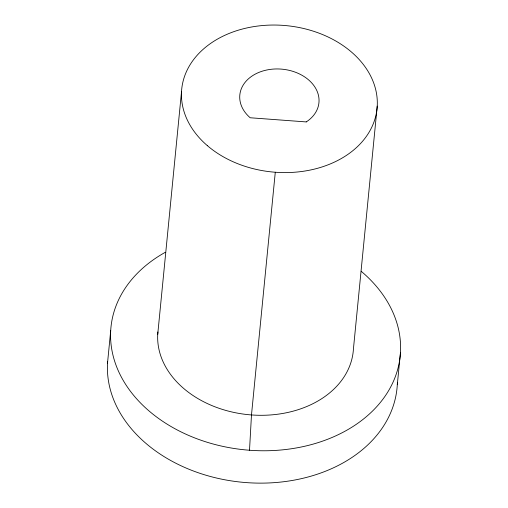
<?xml version="1.0" encoding="UTF-8"?>
<svg xmlns="http://www.w3.org/2000/svg" width="508" height="508" viewBox="0 0 508 508"><rect width="100%" height="100%" fill="white"/><g stroke="black" fill="none" stroke-linecap="round" stroke-linejoin="round"><path stroke-width="0.76" d="M249.511 450.24L251.485 414.941L275.285 172.237M107.518 363.112L110.693 330.752M157.734 334.251L181.534 91.542M377.234 106.096L353.441 348.799A98.146 73.508 5.6 0 1 249.961 414.82A98.146 73.508 5.6 0 1 157.912 331.965M397.307 384.658L400.482 352.298M361.201 271.297A145.326 108.845 5.6 0 1 352.025 427.114A145.326 108.845 5.6 0 1 144.659 407.035A145.326 108.845 5.6 0 1 165.259 252.324M397.402 382.365A145.326 108.845 5.6 0 1 246.818 482.638A145.326 108.845 5.6 0 1 107.62 361.55M306.235 121.926L250.184 117.761A39.751 29.769 5.6 0 1 252.533 75.711A39.751 29.769 5.6 0 1 308.578 79.877A39.751 29.769 5.6 0 1 306.235 121.926M207.289 145.593A98.146 73.508 5.6 0 0 372.84 124.847A98.146 73.508 5.6 0 0 258.02 26.016A98.146 73.508 5.6 0 0 207.289 145.593"/></g></svg>
